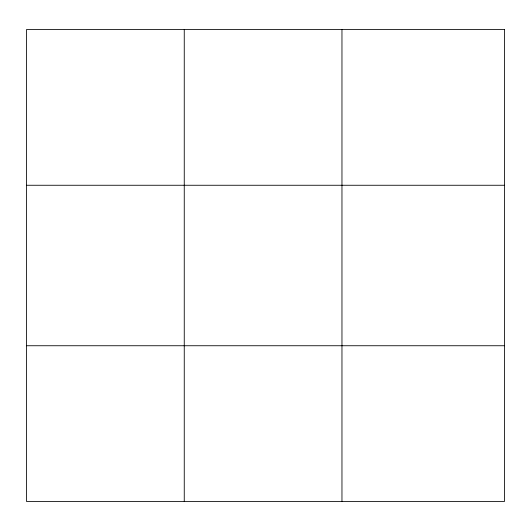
<?xml version="1.0" encoding="UTF-8"?>
<svg xmlns="http://www.w3.org/2000/svg" width="531" height="531" viewBox="0 0 531 531"><rect width="100%" height="100%" fill="white"/><g stroke="black" fill="none" stroke-linecap="round" stroke-linejoin="round"><path stroke-width="0.8" d="M184.257 501.503L184.257 29.497M341.964 501.503L341.964 29.497M26.55 185.259L504.45 185.259M26.55 345.741L504.45 345.741M504.45 29.497L26.55 29.497L26.55 501.503L504.45 501.503L504.45 29.497"/></g></svg>
